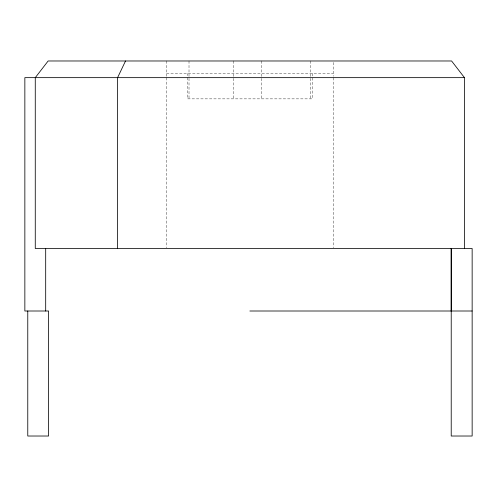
<?xml version="1.0" encoding="UTF-8"?>
<svg xmlns="http://www.w3.org/2000/svg" width="497" height="497" viewBox="0 0 497 497"><rect width="100%" height="100%" fill="white"/><g stroke="black" fill="none" stroke-linecap="round" stroke-linejoin="round"><path stroke-width="0.37" stroke-dasharray="2.48 1.86" d="M166.532 73.481L333.214 73.481M333.214 62.454L333.214 76.265M333.214 77.65L333.214 247.73M312.377 73.481L312.377 98.86L187.363 98.86L187.363 73.481M310.731 60.982L310.731 98.86M261.776 60.982L261.776 98.86M233.205 60.982L233.205 98.86M189.009 60.982L189.009 98.86M166.532 60.982L166.532 76.265M166.532 77.65L166.532 247.73"/><path stroke-width="0.75" d="M125.524 60.982L117.584 77.65L117.584 248.5M464.471 248.5L464.471 77.65L24.85 77.65L24.85 311.004L48.6 311.004L48.6 436.018L27.77 436.018L27.77 311.004M249.873 311.004L472.15 311.004M464.471 77.65L451.599 60.982L48.141 60.982L35.268 77.65L35.268 248.5L472.15 248.5L472.15 436.018L451.22 436.018L451.226 311.004M451.313 248.5L451.313 311.004M451.139 248.5L451.139 311.004M45.687 248.5L45.687 311.004"/></g></svg>
